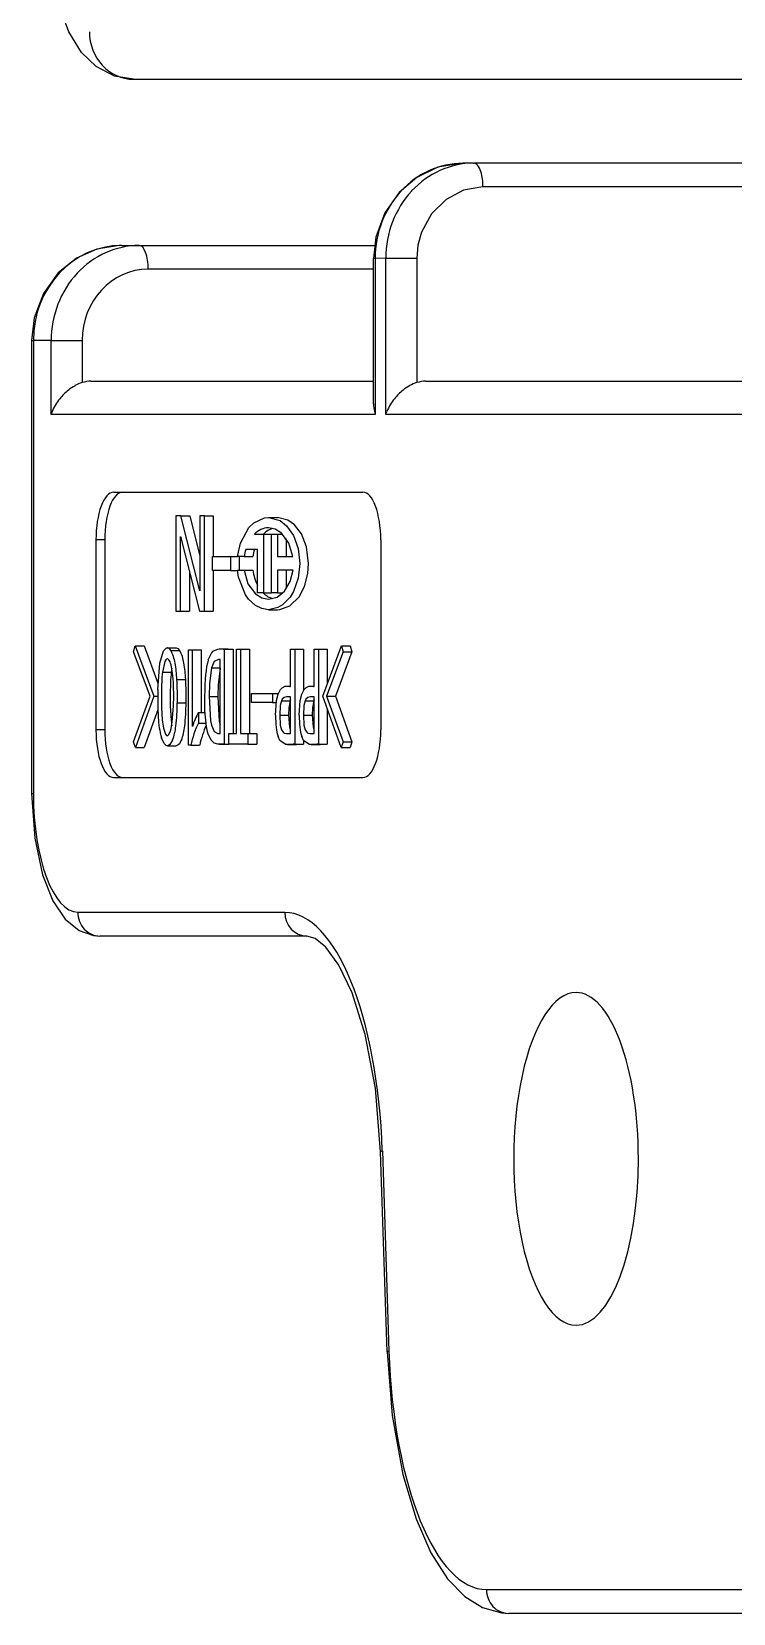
# Model space of a CAD drawing. Header units: inches. Extents: x 47316 to 59086, y 3141 to 11743.
# Drawn here: x 51903.3 to 51909.23, y 8955.45 to 8968.81 of the extents above; entities that cross this region are included whole.
import ezdxf

# ---------------------------------------------------------------- set-up
doc = ezdxf.new("R2010")
doc.units = ezdxf.units.IN
doc.header["$MEASUREMENT"] = 0
doc.layers.add('___SHELL', color=7, linetype='Continuous')

msp = doc.modelspace()

# ---------------------------------------------------------------- linework, layer by layer
at = {"layer": '___SHELL', "color": 0, "linetype": 'ByBlock', "lineweight": -2}
for p, q in [((51903.612, 8968.812), (51903.527, 8969.046)), ((51903.719, 8968.638), (51903.612, 8968.812)), ((51903.844, 8968.518), (51903.719, 8968.638)), ((51904, 8968.437), (51903.844, 8968.518)), ((51904.16, 8968.412), (51904, 8968.437)), ((51904.16, 8968.412), (51913.791, 8968.412)), ((51906.733, 8967.667), (51906.555, 8967.582)), ((51906.943, 8967.701), (51906.733, 8967.667)), ((51906.555, 8967.582), (51906.404, 8967.455)), ((51907.113, 8967.501), (51906.95, 8967.474)), ((51906.404, 8967.455), (51906.283, 8967.282)), ((51906.802, 8967.396), (51906.679, 8967.274)), ((51906.95, 8967.474), (51906.802, 8967.396)), ((51906.283, 8967.282), (51906.208, 8967.077)), ((51906.679, 8967.274), (51906.594, 8967.118)), ((51906.594, 8967.118), (51906.564, 8967.01)), ((51903.851, 8966.976), (51903.677, 8966.898)), ((51904.039, 8967.006), (51903.851, 8966.976)), ((51906.208, 8967.077), (51906.188, 8966.897)), ((51906.564, 8967.01), (51906.554, 8966.898)), ((51903.677, 8966.898), (51903.524, 8966.774)), ((51903.524, 8966.774), (51903.399, 8966.601)), ((51903.399, 8966.601), (51903.321, 8966.395)), ((51903.321, 8966.395), (51903.299, 8966.203)), ((51905.176, 8964.662), (51905.268, 8964.705)), ((51905.268, 8964.705), (51905.301, 8964.708)), ((51905.301, 8964.708), (51905.399, 8964.681)), ((51905.464, 8964.686), (51905.376, 8964.708)), ((51905.399, 8964.681), (51905.452, 8964.638)), ((51905.521, 8964.644), (51905.464, 8964.686)), ((51905.064, 8964.491), (51905.136, 8964.622)), ((51905.136, 8964.622), (51905.176, 8964.662)), ((51905.358, 8964.608), (51905.301, 8964.619)), ((51905.41, 8964.576), (51905.358, 8964.608)), ((51905.474, 8964.49), (51905.41, 8964.576)), ((51905.452, 8964.638), (51905.511, 8964.556)), ((51905.511, 8964.556), (51905.552, 8964.444)), ((51905.579, 8964.568), (51905.521, 8964.644)), ((51905.623, 8964.459), (51905.579, 8964.568)), ((51905.039, 8964.377), (51905.064, 8964.491)), ((51905.507, 8964.377), (51905.474, 8964.49)), ((51905.552, 8964.444), (51905.566, 8964.318)), ((51905.64, 8964.318), (51905.623, 8964.459)), ((51905.566, 8964.318), (51905.552, 8964.195)), ((51905.634, 8964.235), (51905.64, 8964.318)), ((51905.048, 8964.204), (51905.039, 8964.263)), ((51905.107, 8964.054), (51905.048, 8964.204)), ((51905.095, 8964.263), (51905.127, 8964.148)), ((51905.127, 8964.148), (51905.191, 8964.061)), ((51905.435, 8964.086), (51905.483, 8964.166)), ((51905.483, 8964.166), (51905.508, 8964.263)), ((51905.552, 8964.195), (51905.511, 8964.081)), ((51905.605, 8964.123), (51905.634, 8964.235)), ((51905.133, 8964.017), (51905.107, 8964.054)), ((51905.191, 8963.963), (51905.133, 8964.017)), ((51905.191, 8964.061), (51905.244, 8964.028)), ((51905.244, 8964.028), (51905.301, 8964.017)), ((51905.301, 8964.017), (51905.373, 8964.035)), ((51905.373, 8964.035), (51905.435, 8964.086)), ((51905.483, 8964.034), (51905.418, 8963.968)), ((51905.482, 8963.961), (51905.56, 8964.038)), ((51905.511, 8964.081), (51905.483, 8964.034)), ((51905.56, 8964.038), (51905.605, 8964.123)), ((51905.245, 8963.937), (51905.191, 8963.963)), ((51905.301, 8963.928), (51905.245, 8963.937)), ((51905.38, 8963.946), (51905.301, 8963.928)), ((51905.376, 8963.928), (51905.397, 8963.929)), ((51905.418, 8963.968), (51905.38, 8963.946)), ((51905.397, 8963.929), (51905.482, 8963.961)), ((51904.366, 8963.254), (51904.382, 8963.477)), ((51904.382, 8963.477), (51904.414, 8963.58)), ((51904.424, 8963.49), (51904.405, 8963.4)), ((51904.414, 8963.58), (51904.421, 8963.59)), ((51904.432, 8963.503), (51904.424, 8963.49)), ((51904.449, 8963.513), (51904.446, 8963.513)), ((51904.454, 8963.51), (51904.449, 8963.513)), ((51904.459, 8963.504), (51904.454, 8963.51)), ((51904.469, 8963.487), (51904.459, 8963.504)), ((51904.52, 8963.605), (51904.535, 8963.599)), ((51904.535, 8963.599), (51904.549, 8963.583)), ((51904.792, 8963.504), (51904.819, 8963.562)), ((51904.843, 8963.49), (51904.818, 8963.438)), ((51904.819, 8963.562), (51904.837, 8963.58)), ((51904.837, 8963.58), (51904.874, 8963.595)), ((51904.877, 8963.506), (51904.843, 8963.49)), ((51904.818, 8963.438), (51904.801, 8963.305)), ((51904.891, 8963.434), (51904.875, 8963.292)), ((51904.801, 8963.305), (51904.799, 8963.196)), ((51904.875, 8963.292), (51904.874, 8963.196)), ((51905.369, 8963.162), (51905.382, 8963.215)), ((51905.382, 8963.215), (51905.402, 8963.255)), ((51905.402, 8963.255), (51905.415, 8963.269)), ((51905.415, 8963.269), (51905.443, 8963.281)), ((51905.569, 8963.162), (51905.582, 8963.215)), ((51905.582, 8963.215), (51905.602, 8963.255)), ((51905.602, 8963.255), (51905.615, 8963.269)), ((51905.615, 8963.269), (51905.643, 8963.281)), ((51904.488, 8962.98), (51904.498, 8963.113)), ((51904.764, 8963.073), (51904.762, 8963.196)), ((51904.777, 8962.94), (51904.764, 8963.073)), ((51904.799, 8963.196), (51904.81, 8962.99)), ((51904.874, 8963.195), (51904.885, 8962.985)), ((51905.36, 8963.036), (51905.369, 8963.162)), ((51905.4, 8963.118), (51905.396, 8963.036)), ((51905.41, 8963.158), (51905.4, 8963.118)), ((51905.417, 8963.171), (51905.41, 8963.158)), ((51905.433, 8963.187), (51905.417, 8963.171)), ((51905.452, 8963.191), (51905.433, 8963.187)), ((51905.473, 8963.1), (51905.47, 8963.036)), ((51905.484, 8963.158), (51905.473, 8963.1)), ((51905.56, 8963.036), (51905.569, 8963.162)), ((51905.6, 8963.118), (51905.596, 8963.036)), ((51905.61, 8963.158), (51905.6, 8963.118)), ((51905.617, 8963.171), (51905.61, 8963.158)), ((51905.633, 8963.187), (51905.617, 8963.171)), ((51905.652, 8963.191), (51905.633, 8963.187)), ((51905.673, 8963.1), (51905.67, 8963.036)), ((51905.684, 8963.158), (51905.673, 8963.1)), ((51904.478, 8962.923), (51904.488, 8962.98)), ((51904.789, 8962.886), (51904.777, 8962.94)), ((51904.81, 8962.99), (51904.818, 8962.951)), ((51904.818, 8962.951), (51904.842, 8962.898)), ((51904.885, 8962.985), (51904.891, 8962.956)), ((51905.396, 8963.036), (51905.4, 8962.953)), ((51905.4, 8962.953), (51905.41, 8962.914)), ((51905.47, 8963.036), (51905.477, 8962.937)), ((51905.596, 8963.036), (51905.6, 8962.953)), ((51905.6, 8962.953), (51905.61, 8962.914)), ((51905.67, 8963.036), (51905.677, 8962.937)), ((51904.418, 8962.796), (51904.396, 8962.845)), ((51904.412, 8962.928), (51904.429, 8962.877)), ((51904.429, 8962.877), (51904.438, 8962.866)), ((51904.438, 8962.866), (51904.444, 8962.865)), ((51904.445, 8962.864), (51904.45, 8962.866)), ((51904.45, 8962.866), (51904.459, 8962.874)), ((51904.459, 8962.874), (51904.472, 8962.903)), ((51904.49, 8962.825), (51904.468, 8962.789)), ((51904.472, 8962.903), (51904.478, 8962.923)), ((51904.564, 8962.825), (51904.548, 8962.794)), ((51904.816, 8962.825), (51904.789, 8962.886)), ((51904.842, 8962.801), (51904.816, 8962.825)), ((51904.842, 8962.898), (51904.874, 8962.881)), ((51904.874, 8962.881), (51904.891, 8962.881)), ((51905.396, 8962.823), (51905.382, 8962.857)), ((51905.443, 8962.792), (51905.396, 8962.823)), ((51905.41, 8962.914), (51905.425, 8962.892)), ((51905.425, 8962.892), (51905.433, 8962.886)), ((51905.433, 8962.886), (51905.452, 8962.881)), ((51905.477, 8962.937), (51905.484, 8962.914)), ((51905.596, 8962.823), (51905.582, 8962.857)), ((51905.643, 8962.792), (51905.596, 8962.823)), ((51905.61, 8962.914), (51905.624, 8962.892)), ((51905.624, 8962.892), (51905.633, 8962.886)), ((51905.633, 8962.886), (51905.652, 8962.881)), ((51905.677, 8962.937), (51905.684, 8962.914)), ((51904.435, 8962.78), (51904.418, 8962.796)), ((51904.444, 8962.777), (51904.435, 8962.78)), ((51904.455, 8962.779), (51904.446, 8962.777)), ((51904.468, 8962.789), (51904.455, 8962.779)), ((51904.538, 8962.785), (51904.52, 8962.778)), ((51904.548, 8962.794), (51904.538, 8962.785)), ((51904.874, 8962.791), (51904.842, 8962.801)), ((51903.299, 8962.375), (51903.325, 8961.996)), ((51903.325, 8961.996), (51903.391, 8961.687)), ((51903.391, 8961.687), (51903.477, 8961.468)), ((51903.477, 8961.468), (51903.583, 8961.312)), ((51903.583, 8961.312), (51903.702, 8961.216)), ((51903.702, 8961.216), (51903.823, 8961.174)), ((51903.823, 8961.174), (51903.876, 8961.17)), ((51905.696, 8961.149), (51905.625, 8961.17)), ((51905.785, 8961.076), (51905.696, 8961.149)), ((51905.896, 8960.924), (51905.785, 8961.076)), ((51906.008, 8960.689), (51905.896, 8960.924)), ((51906.118, 8960.338), (51906.008, 8960.689)), ((51906.204, 8959.885), (51906.118, 8960.338)), ((51906.248, 8959.347), (51906.204, 8959.885)), ((51906.304, 8957.657), (51906.346, 8957.118)), ((51906.346, 8957.118), (51906.437, 8956.618)), ((51906.437, 8956.618), (51906.548, 8956.244)), ((51906.548, 8956.244), (51906.674, 8955.957)), ((51906.674, 8955.957), (51906.815, 8955.738)), ((51906.815, 8955.738), (51906.96, 8955.588)), ((51906.96, 8955.588), (51907.109, 8955.494)), ((51907.109, 8955.494), (51907.27, 8955.449)), ((51907.27, 8955.449), (51907.329, 8955.446))]:
    msp.add_line(p, q, dxfattribs=at)
at = {"layer": '___SHELL', "color": 0, "linetype": 'ByBlock', "lineweight": -2, "ltscale": 0.005618}
msp.add_line((51907.033, 8967.701), (51906.943, 8967.701), dxfattribs=at)
at = {"layer": '___SHELL', "color": 0, "linetype": 'ByBlock', "lineweight": -2, "ltscale": 0.000305176}
msp.add_line((51907.033, 8967.701), (51907.038, 8967.701), dxfattribs=at)
at = {"layer": '___SHELL', "color": 0, "linetype": 'ByBlock', "lineweight": -2, "ltscale": 0.197504}
msp.add_line((51910.211, 8967.701), (51907.038, 8967.701), dxfattribs=at)
at = {"layer": '___SHELL', "color": 0, "linetype": 'ByBlock', "lineweight": -2, "ltscale": 0.157275}
msp.add_line((51909.64, 8967.501), (51907.113, 8967.501), dxfattribs=at)
at = {"layer": '___SHELL', "color": 0, "linetype": 'ByBlock', "lineweight": -2, "ltscale": 0.001202}
msp.add_line((51904.058, 8967.006), (51904.039, 8967.006), dxfattribs=at)
at = {"layer": '___SHELL', "color": 0, "linetype": 'ByBlock', "lineweight": -2, "ltscale": 0.009366}
for p, q in [((51904.058, 8967.006), (51904.209, 8967.006)), ((51903.464, 8966.203), (51903.314, 8966.203))]:
    msp.add_line(p, q, dxfattribs=at)
at = {"layer": '___SHELL', "color": 0, "linetype": 'ByBlock', "lineweight": -2, "ltscale": 0.123624}
msp.add_line((51904.209, 8967.006), (51906.195, 8967.006), dxfattribs=at)
at = {"layer": '___SHELL', "color": 0, "linetype": 'ByBlock', "lineweight": -2, "ltscale": 0.000909424}
for p, q in [((51906.203, 8966.897), (51906.188, 8966.897)), ((51903.299, 8966.203), (51903.314, 8966.203)), ((51903.299, 8962.375), (51903.314, 8962.375))]:
    msp.add_line(p, q, dxfattribs=at)
at = {"layer": '___SHELL', "color": 0, "linetype": 'ByBlock', "lineweight": -2, "ltscale": 0.076538}
msp.add_line((51906.188, 8965.668), (51906.188, 8966.897), dxfattribs=at)
at = {"layer": '___SHELL', "color": 0, "linetype": 'ByBlock', "lineweight": -2, "ltscale": 0.005621}
msp.add_line((51906.293, 8966.898), (51906.203, 8966.897), dxfattribs=at)
at = {"layer": '___SHELL', "color": 0, "linetype": 'ByBlock', "lineweight": -2, "ltscale": 0.082104}
msp.add_line((51906.203, 8966.897), (51906.203, 8965.578), dxfattribs=at)
at = {"layer": '___SHELL', "color": 0, "linetype": 'ByBlock', "lineweight": -2, "ltscale": 0.082141}
msp.add_line((51906.293, 8965.578), (51906.293, 8966.898), dxfattribs=at)
at = {"layer": '___SHELL', "color": 0, "linetype": 'ByBlock', "lineweight": -2, "ltscale": 0.016272}
for p, q in [((51906.293, 8966.898), (51906.554, 8966.898)), ((51903.464, 8966.203), (51903.725, 8966.203))]:
    msp.add_line(p, q, dxfattribs=at)
at = {"layer": '___SHELL', "color": 0, "linetype": 'ByBlock', "lineweight": -2, "ltscale": 0.065372}
msp.add_line((51906.554, 8966.898), (51906.554, 8965.848), dxfattribs=at)
at = {"layer": '___SHELL', "color": 0, "linetype": 'ByBlock', "lineweight": -2, "ltscale": 0.118494}
msp.add_line((51906.188, 8966.805), (51904.284, 8966.805), dxfattribs=at)
at = {"layer": '___SHELL', "color": 0, "linetype": 'ByBlock', "lineweight": -2, "ltscale": 0.238254}
for p, q in [((51903.299, 8966.203), (51903.299, 8962.375)), ((51903.314, 8966.203), (51903.314, 8962.375))]:
    msp.add_line(p, q, dxfattribs=at)
at = {"layer": '___SHELL', "color": 0, "linetype": 'ByBlock', "lineweight": -2, "ltscale": 0.038876}
msp.add_line((51903.464, 8965.578), (51903.464, 8966.203), dxfattribs=at)
at = {"layer": '___SHELL', "color": 0, "linetype": 'ByBlock', "lineweight": -2, "ltscale": 0.022107}
msp.add_line((51903.725, 8966.203), (51903.725, 8965.848), dxfattribs=at)
at = {"layer": '___SHELL', "color": 0, "linetype": 'ByBlock', "lineweight": -2, "ltscale": 0.148627}
msp.add_line((51903.8, 8965.859), (51906.188, 8965.859), dxfattribs=at)
at = {"layer": '___SHELL', "color": 0, "linetype": 'ByBlock', "lineweight": -2, "ltscale": 0.171103}
msp.add_line((51906.629, 8965.859), (51909.378, 8965.859), dxfattribs=at)
at = {"layer": '___SHELL', "color": 0, "linetype": 'ByBlock', "lineweight": -2, "ltscale": 0.00010523}
for p, q in [((51903.465, 8965.58), (51903.464, 8965.578)), ((51906.202, 8965.58), (51906.203, 8965.578)), ((51906.293, 8965.578), (51906.293, 8965.58))]:
    msp.add_line(p, q, dxfattribs=at)
at = {"layer": '___SHELL', "color": 0, "linetype": 'ByBlock', "lineweight": -2, "ltscale": 0.170444}
msp.add_line((51906.203, 8965.578), (51903.464, 8965.578), dxfattribs=at)
at = {"layer": '___SHELL', "color": 0, "linetype": 'ByBlock', "lineweight": -2, "ltscale": 0.001479}
for p, q in [((51903.473, 8965.602), (51903.465, 8965.58)), ((51906.293, 8965.58), (51906.301, 8965.602))]:
    msp.add_line(p, q, dxfattribs=at)
at = {"layer": '___SHELL', "color": 0, "linetype": 'ByBlock', "lineweight": -2, "ltscale": 0.001443}
msp.add_line((51906.196, 8965.602), (51906.202, 8965.58), dxfattribs=at)
at = {"layer": '___SHELL', "color": 0, "linetype": 'ByBlock', "lineweight": -2, "ltscale": 0.192923}
msp.add_line((51909.393, 8965.578), (51906.293, 8965.578), dxfattribs=at)
at = {"layer": '___SHELL', "color": 0, "linetype": 'ByBlock', "lineweight": -2, "ltscale": 0.131113}
for p, q in [((51903.993, 8964.921), (51906.099, 8964.921)), ((51903.993, 8962.51), (51906.099, 8962.51))]:
    msp.add_line(p, q, dxfattribs=at)
at = {"layer": '___SHELL', "color": 0, "linetype": 'ByBlock', "lineweight": -2, "ltscale": 0.002582}
msp.add_line((51904.561, 8964.72), (51904.519, 8964.72), dxfattribs=at)
at = {"layer": '___SHELL', "color": 0, "linetype": 'ByBlock', "lineweight": -2, "ltscale": 0.05}
for p, q in [((51904.519, 8964.72), (51904.519, 8963.916)), ((51904.76, 8963.916), (51904.76, 8964.72)), ((51904.927, 8963.595), (51904.927, 8962.792)), ((51905.524, 8963.595), (51905.524, 8962.792)), ((51905.724, 8963.595), (51905.724, 8962.792))]:
    msp.add_line(p, q, dxfattribs=at)
at = {"layer": '___SHELL', "color": 0, "linetype": 'ByBlock', "lineweight": -2, "ltscale": 0.004636}
for p, q in [((51904.561, 8964.72), (51904.635, 8964.72)), ((51904.76, 8964.72), (51904.834, 8964.72)), ((51903.917, 8964.519), (51903.842, 8964.519)), ((51905.095, 8964.263), (51905.169, 8964.263)), ((51904.558, 8963.916), (51904.632, 8963.916)), ((51904.76, 8963.916), (51904.834, 8963.916)), ((51905.301, 8963.928), (51905.376, 8963.928)), ((51904.174, 8963.623), (51904.249, 8963.623)), ((51905.918, 8963.623), (51905.992, 8963.623)), ((51904.445, 8963.605), (51904.52, 8963.605)), ((51904.474, 8963.584), (51904.549, 8963.584)), ((51904.657, 8963.59), (51904.731, 8963.59)), ((51904.884, 8963.596), (51904.959, 8963.596)), ((51904.927, 8963.595), (51905.002, 8963.595)), ((51905.065, 8963.595), (51905.139, 8963.595)), ((51905.524, 8963.595), (51905.598, 8963.595)), ((51905.724, 8963.595), (51905.798, 8963.595)), ((51905.932, 8963.571), (51906.006, 8963.571)), ((51904.405, 8963.4), (51904.479, 8963.4)), ((51904.818, 8963.438), (51904.892, 8963.438)), ((51904.53, 8963.141), (51904.605, 8963.141)), ((51904.799, 8963.195), (51904.874, 8963.195)), ((51905.41, 8963.158), (51905.484, 8963.158)), ((51905.61, 8963.158), (51905.684, 8963.158)), ((51905.791, 8963.196), (51905.866, 8963.196)), ((51905.396, 8963.036), (51905.47, 8963.036)), ((51905.596, 8963.036), (51905.67, 8963.036)), ((51903.917, 8962.912), (51903.842, 8962.912)), ((51905.127, 8962.881), (51905.202, 8962.881)), ((51905.932, 8962.81), (51906.006, 8962.81)), ((51904.176, 8962.763), (51904.25, 8962.763)), ((51904.446, 8962.777), (51904.52, 8962.777)), ((51904.644, 8962.782), (51904.719, 8962.782)), ((51904.883, 8962.791), (51904.958, 8962.791)), ((51905.127, 8962.792), (51905.202, 8962.792)), ((51905.524, 8962.792), (51905.598, 8962.792)), ((51905.724, 8962.792), (51905.798, 8962.792)), ((51905.916, 8962.763), (51905.99, 8962.763))]:
    msp.add_line(p, q, dxfattribs=at)
at = {"layer": '___SHELL', "color": 0, "linetype": 'ByBlock', "lineweight": -2, "ltscale": 0.040541}
msp.add_line((51904.721, 8964.088), (51904.561, 8964.72), dxfattribs=at)
at = {"layer": '___SHELL', "color": 0, "linetype": 'ByBlock', "lineweight": -2, "ltscale": 0.021724}
msp.add_line((51904.635, 8964.72), (51904.721, 8964.381), dxfattribs=at)
at = {"layer": '___SHELL', "color": 0, "linetype": 'ByBlock', "lineweight": -2, "ltscale": 0.039291}
msp.add_line((51904.721, 8964.72), (51904.721, 8964.088), dxfattribs=at)
at = {"layer": '___SHELL', "color": 0, "linetype": 'ByBlock', "lineweight": -2, "ltscale": 0.002414}
msp.add_line((51904.76, 8964.72), (51904.721, 8964.72), dxfattribs=at)
at = {"layer": '___SHELL', "color": 0, "linetype": 'ByBlock', "lineweight": -2, "ltscale": 0.021191}
msp.add_line((51904.834, 8964.72), (51904.834, 8964.379), dxfattribs=at)
at = {"layer": '___SHELL', "color": 0, "linetype": 'ByBlock', "lineweight": -2, "ltscale": 0.004663}
msp.add_line((51905.301, 8964.708), (51905.376, 8964.708), dxfattribs=at)
at = {"layer": '___SHELL', "color": 0, "linetype": 'ByBlock', "lineweight": -2, "ltscale": 0.040509}
msp.add_line((51904.558, 8964.547), (51904.718, 8963.916), dxfattribs=at)
at = {"layer": '___SHELL', "color": 0, "linetype": 'ByBlock', "lineweight": -2, "ltscale": 0.039258}
msp.add_line((51904.558, 8963.916), (51904.558, 8964.547), dxfattribs=at)
at = {"layer": '___SHELL', "color": 0, "linetype": 'ByBlock', "lineweight": -2, "ltscale": 0.004669}
for p, q in [((51905.183, 8964.567), (51905.258, 8964.567)), ((51905.158, 8963.144), (51905.158, 8963.219)), ((51905.336, 8963.219), (51905.336, 8963.144))]:
    msp.add_line(p, q, dxfattribs=at)
at = {"layer": '___SHELL', "color": 0, "linetype": 'ByBlock', "lineweight": -2, "ltscale": 0.004141}
for p, q in [((51905.258, 8964.567), (51905.325, 8964.567)), ((51905.258, 8964.07), (51905.325, 8964.07))]:
    msp.add_line(p, q, dxfattribs=at)
at = {"layer": '___SHELL', "color": 0, "linetype": 'ByBlock', "lineweight": -2, "ltscale": 0.030942}
msp.add_line((51905.258, 8964.567), (51905.258, 8964.07), dxfattribs=at)
at = {"layer": '___SHELL', "color": 0, "linetype": 'ByBlock', "lineweight": -2, "ltscale": 0.030838}
msp.add_line((51905.325, 8964.07), (51905.325, 8964.566), dxfattribs=at)
at = {"layer": '___SHELL', "color": 0, "linetype": 'ByBlock', "lineweight": -2, "ltscale": 0.003299}
for p, q in [((51905.325, 8964.566), (51905.378, 8964.566)), ((51905.378, 8964.07), (51905.325, 8964.07))]:
    msp.add_line(p, q, dxfattribs=at)
at = {"layer": '___SHELL', "color": 0, "linetype": 'ByBlock', "lineweight": -2, "ltscale": 0.002679}
msp.add_line((51905.378, 8964.566), (51905.421, 8964.566), dxfattribs=at)
at = {"layer": '___SHELL', "color": 0, "linetype": 'ByBlock', "lineweight": -2, "ltscale": 0.011765}
msp.add_line((51905.378, 8964.566), (51905.378, 8964.377), dxfattribs=at)
at = {"layer": '___SHELL', "color": 0, "linetype": 'ByBlock', "lineweight": -2, "ltscale": 0.1}
for p, q in [((51903.842, 8964.519), (51903.842, 8962.912)), ((51903.917, 8964.519), (51903.917, 8962.912)), ((51906.25, 8964.519), (51906.25, 8962.912))]:
    msp.add_line(p, q, dxfattribs=at)
at = {"layer": '___SHELL', "color": 0, "linetype": 'ByBlock', "lineweight": -2, "ltscale": 0.006268}
msp.add_line((51905.209, 8964.438), (51905.108, 8964.438), dxfattribs=at)
at = {"layer": '___SHELL', "color": 0, "linetype": 'ByBlock', "lineweight": -2, "ltscale": 0.022888}
msp.add_line((51905.209, 8964.07), (51905.209, 8964.438), dxfattribs=at)
at = {"layer": '___SHELL', "color": 0, "linetype": 'ByBlock', "lineweight": -2, "ltscale": 0.00939}
msp.add_line((51905.452, 8964.377), (51905.452, 8964.528), dxfattribs=at)
at = {"layer": '___SHELL', "color": 0, "linetype": 'ByBlock', "lineweight": -2, "ltscale": 0.007431}
for p, q in [((51904.828, 8964.26), (51904.828, 8964.379)), ((51904.981, 8964.379), (51904.981, 8964.26)), ((51905.055, 8964.26), (51905.055, 8964.379))]:
    msp.add_line(p, q, dxfattribs=at)
at = {"layer": '___SHELL', "color": 0, "linetype": 'ByBlock', "lineweight": -2, "ltscale": 0.009512}
for p, q in [((51904.828, 8964.379), (51904.981, 8964.379)), ((51904.981, 8964.26), (51904.828, 8964.26))]:
    msp.add_line(p, q, dxfattribs=at)
at = {"layer": '___SHELL', "color": 0, "linetype": 'ByBlock', "lineweight": -2, "ltscale": 0.00365}
msp.add_line((51904.981, 8964.379), (51905.039, 8964.379), dxfattribs=at)
at = {"layer": '___SHELL', "color": 0, "linetype": 'ByBlock', "lineweight": -2, "ltscale": 0.003455}
msp.add_line((51905.095, 8964.377), (51905.039, 8964.377), dxfattribs=at)
at = {"layer": '___SHELL', "color": 0, "linetype": 'ByBlock', "lineweight": -2, "ltscale": 0.004639}
for p, q in [((51905.095, 8964.377), (51905.169, 8964.377)), ((51904.527, 8963.339), (51904.602, 8963.339))]:
    msp.add_line(p, q, dxfattribs=at)
at = {"layer": '___SHELL', "color": 0, "linetype": 'ByBlock', "lineweight": -2, "ltscale": 0.008069}
msp.add_line((51905.378, 8964.377), (51905.507, 8964.377), dxfattribs=at)
at = {"layer": '___SHELL', "color": 0, "linetype": 'ByBlock', "lineweight": -2, "ltscale": 0.021036}
msp.add_line((51904.632, 8964.254), (51904.632, 8963.916), dxfattribs=at)
at = {"layer": '___SHELL', "color": 0, "linetype": 'ByBlock', "lineweight": -2, "ltscale": 0.021378}
msp.add_line((51904.834, 8964.26), (51904.834, 8963.916), dxfattribs=at)
at = {"layer": '___SHELL', "color": 0, "linetype": 'ByBlock', "lineweight": -2, "ltscale": 0.003625}
msp.add_line((51904.981, 8964.26), (51905.039, 8964.26), dxfattribs=at)
at = {"layer": '___SHELL', "color": 0, "linetype": 'ByBlock', "lineweight": -2, "ltscale": 0.003452}
msp.add_line((51905.039, 8964.263), (51905.095, 8964.263), dxfattribs=at)
at = {"layer": '___SHELL', "color": 0, "linetype": 'ByBlock', "lineweight": -2, "ltscale": 0.008099}
msp.add_line((51905.508, 8964.263), (51905.378, 8964.263), dxfattribs=at)
at = {"layer": '___SHELL', "color": 0, "linetype": 'ByBlock', "lineweight": -2, "ltscale": 0.011975}
msp.add_line((51905.378, 8964.263), (51905.378, 8964.07), dxfattribs=at)
at = {"layer": '___SHELL', "color": 0, "linetype": 'ByBlock', "lineweight": -2, "ltscale": 0.009631}
msp.add_line((51905.452, 8964.108), (51905.452, 8964.263), dxfattribs=at)
at = {"layer": '___SHELL', "color": 0, "linetype": 'ByBlock', "lineweight": -2, "ltscale": 0.003058}
msp.add_line((51905.258, 8964.07), (51905.209, 8964.07), dxfattribs=at)
at = {"layer": '___SHELL', "color": 0, "linetype": 'ByBlock', "lineweight": -2, "ltscale": 0.002686}
msp.add_line((51905.378, 8964.07), (51905.421, 8964.07), dxfattribs=at)
at = {"layer": '___SHELL', "color": 0, "linetype": 'ByBlock', "lineweight": -2, "ltscale": 0.002411}
msp.add_line((51904.519, 8963.916), (51904.558, 8963.916), dxfattribs=at)
at = {"layer": '___SHELL', "color": 0, "linetype": 'ByBlock', "lineweight": -2, "ltscale": 0.002585}
msp.add_line((51904.718, 8963.916), (51904.76, 8963.916), dxfattribs=at)
at = {"layer": '___SHELL', "color": 0, "linetype": 'ByBlock', "lineweight": -2, "ltscale": 0.003339}
msp.add_line((51904.16, 8963.571), (51904.174, 8963.623), dxfattribs=at)
at = {"layer": '___SHELL', "color": 0, "linetype": 'ByBlock', "lineweight": -2, "ltscale": 0.028363}
msp.add_line((51904.174, 8963.623), (51904.332, 8963.196), dxfattribs=at)
at = {"layer": '___SHELL', "color": 0, "linetype": 'ByBlock', "lineweight": -2, "ltscale": 0.020992}
msp.add_line((51904.249, 8963.623), (51904.365, 8963.307), dxfattribs=at)
at = {"layer": '___SHELL', "color": 0, "linetype": 'ByBlock', "lineweight": -2, "ltscale": 0.028362}
msp.add_line((51905.76, 8963.196), (51905.918, 8963.623), dxfattribs=at)
at = {"layer": '___SHELL', "color": 0, "linetype": 'ByBlock', "lineweight": -2, "ltscale": 0.00334}
for p, q in [((51905.918, 8963.623), (51905.932, 8963.571)), ((51905.992, 8963.623), (51906.006, 8963.571))]:
    msp.add_line(p, q, dxfattribs=at)
at = {"layer": '___SHELL', "color": 0, "linetype": 'ByBlock', "lineweight": -2, "ltscale": 0.024968}
msp.add_line((51904.301, 8963.196), (51904.16, 8963.571), dxfattribs=at)
at = {"layer": '___SHELL', "color": 0, "linetype": 'ByBlock', "lineweight": -2, "ltscale": 0.001947}
msp.add_line((51904.626, 8963.59), (51904.657, 8963.59), dxfattribs=at)
at = {"layer": '___SHELL', "color": 0, "linetype": 'ByBlock', "lineweight": -2, "ltscale": 0.050284}
msp.add_line((51904.626, 8962.782), (51904.626, 8963.59), dxfattribs=at)
at = {"layer": '___SHELL', "color": 0, "linetype": 'ByBlock', "lineweight": -2, "ltscale": 0.040341}
msp.add_line((51904.657, 8963.59), (51904.657, 8962.942), dxfattribs=at)
at = {"layer": '___SHELL', "color": 0, "linetype": 'ByBlock', "lineweight": -2, "ltscale": 0.033029}
msp.add_line((51904.731, 8963.59), (51904.731, 8963.06), dxfattribs=at)
at = {"layer": '___SHELL', "color": 0, "linetype": 'ByBlock', "lineweight": -2, "ltscale": 0.000629402}
msp.add_line((51904.874, 8963.595), (51904.884, 8963.596), dxfattribs=at)
at = {"layer": '___SHELL', "color": 0, "linetype": 'ByBlock', "lineweight": -2, "ltscale": 0.000708429}
msp.add_line((51904.888, 8963.506), (51904.877, 8963.506), dxfattribs=at)
at = {"layer": '___SHELL', "color": 0, "linetype": 'ByBlock', "lineweight": -2, "ltscale": 0.00208}
msp.add_line((51904.884, 8963.596), (51904.918, 8963.595), dxfattribs=at)
at = {"layer": '___SHELL', "color": 0, "linetype": 'ByBlock', "lineweight": -2, "ltscale": 0.000204559}
msp.add_line((51904.891, 8963.506), (51904.888, 8963.506), dxfattribs=at)
at = {"layer": '___SHELL', "color": 0, "linetype": 'ByBlock', "lineweight": -2, "ltscale": 0.038885}
msp.add_line((51904.891, 8962.881), (51904.891, 8963.506), dxfattribs=at)
at = {"layer": '___SHELL', "color": 0, "linetype": 'ByBlock', "lineweight": -2, "ltscale": 0.000598775}
msp.add_line((51904.918, 8963.595), (51904.927, 8963.595), dxfattribs=at)
at = {"layer": '___SHELL', "color": 0, "linetype": 'ByBlock', "lineweight": -2, "ltscale": 0.002066}
msp.add_line((51904.959, 8963.595), (51904.992, 8963.595), dxfattribs=at)
at = {"layer": '___SHELL', "color": 0, "linetype": 'ByBlock', "lineweight": -2, "ltscale": 0.044443}
for p, q in [((51905.002, 8963.595), (51905.002, 8962.881)), ((51905.029, 8962.881), (51905.029, 8963.595)), ((51905.065, 8963.595), (51905.065, 8962.881)), ((51905.139, 8963.595), (51905.139, 8962.881))]:
    msp.add_line(p, q, dxfattribs=at)
at = {"layer": '___SHELL', "color": 0, "linetype": 'ByBlock', "lineweight": -2, "ltscale": 0.002237}
msp.add_line((51905.029, 8963.595), (51905.065, 8963.595), dxfattribs=at)
at = {"layer": '___SHELL', "color": 0, "linetype": 'ByBlock', "lineweight": -2, "ltscale": 0.019589}
for p, q in [((51905.488, 8963.28), (51905.488, 8963.595)), ((51905.688, 8963.28), (51905.688, 8963.595))]:
    msp.add_line(p, q, dxfattribs=at)
at = {"layer": '___SHELL', "color": 0, "linetype": 'ByBlock', "lineweight": -2, "ltscale": 0.002234}
for p, q in [((51905.488, 8963.595), (51905.524, 8963.595)), ((51905.688, 8963.595), (51905.724, 8963.595))]:
    msp.add_line(p, q, dxfattribs=at)
at = {"layer": '___SHELL', "color": 0, "linetype": 'ByBlock', "lineweight": -2, "ltscale": 0.021439}
msp.add_line((51905.598, 8963.595), (51905.598, 8963.251), dxfattribs=at)
at = {"layer": '___SHELL', "color": 0, "linetype": 'ByBlock', "lineweight": -2, "ltscale": 0.024969}
for p, q in [((51905.932, 8963.571), (51905.791, 8963.196)), ((51906.006, 8963.571), (51905.866, 8963.196))]:
    msp.add_line(p, q, dxfattribs=at)
at = {"layer": '___SHELL', "color": 0, "linetype": 'ByBlock', "lineweight": -2, "ltscale": 0.018356}
msp.add_line((51905.798, 8963.595), (51905.798, 8963.3), dxfattribs=at)
at = {"layer": '___SHELL', "color": 0, "linetype": 'ByBlock', "lineweight": -2, "ltscale": 0.002091}
msp.add_line((51904.484, 8963.433), (51904.479, 8963.4), dxfattribs=at)
at = {"layer": '___SHELL', "color": 0, "linetype": 'ByBlock', "lineweight": -2, "ltscale": 0.011081}
for p, q in [((51905.158, 8963.219), (51905.336, 8963.219)), ((51905.336, 8963.144), (51905.158, 8963.144))]:
    msp.add_line(p, q, dxfattribs=at)
at = {"layer": '___SHELL', "color": 0, "linetype": 'ByBlock', "lineweight": -2, "ltscale": 0.002902}
msp.add_line((51905.336, 8963.219), (51905.383, 8963.219), dxfattribs=at)
at = {"layer": '___SHELL', "color": 0, "linetype": 'ByBlock', "lineweight": -2, "ltscale": 0.000430828}
msp.add_line((51905.443, 8963.281), (51905.45, 8963.282), dxfattribs=at)
at = {"layer": '___SHELL', "color": 0, "linetype": 'ByBlock', "lineweight": -2, "ltscale": 0.001871}
msp.add_line((51905.45, 8963.282), (51905.48, 8963.28), dxfattribs=at)
at = {"layer": '___SHELL', "color": 0, "linetype": 'ByBlock', "lineweight": -2, "ltscale": 0.00239}
msp.add_line((51905.45, 8963.282), (51905.488, 8963.282), dxfattribs=at)
at = {"layer": '___SHELL', "color": 0, "linetype": 'ByBlock', "lineweight": -2, "ltscale": 0.000522929}
for p, q in [((51905.48, 8963.28), (51905.488, 8963.28)), ((51905.68, 8963.28), (51905.688, 8963.28))]:
    msp.add_line(p, q, dxfattribs=at)
at = {"layer": '___SHELL', "color": 0, "linetype": 'ByBlock', "lineweight": -2, "ltscale": 0.00042778}
msp.add_line((51905.643, 8963.281), (51905.649, 8963.282), dxfattribs=at)
at = {"layer": '___SHELL', "color": 0, "linetype": 'ByBlock', "lineweight": -2, "ltscale": 0.001874}
msp.add_line((51905.649, 8963.282), (51905.68, 8963.28), dxfattribs=at)
at = {"layer": '___SHELL', "color": 0, "linetype": 'ByBlock', "lineweight": -2, "ltscale": 0.002393}
msp.add_line((51905.649, 8963.282), (51905.688, 8963.282), dxfattribs=at)
at = {"layer": '___SHELL', "color": 0, "linetype": 'ByBlock', "lineweight": -2, "ltscale": 0.02552}
msp.add_line((51904.16, 8962.81), (51904.301, 8963.196), dxfattribs=at)
at = {"layer": '___SHELL', "color": 0, "linetype": 'ByBlock', "lineweight": -2, "ltscale": 0.028603}
for p, q in [((51904.332, 8963.196), (51904.176, 8962.763)), ((51905.916, 8962.763), (51905.76, 8963.196))]:
    msp.add_line(p, q, dxfattribs=at)
at = {"layer": '___SHELL', "color": 0, "linetype": 'ByBlock', "lineweight": -2, "ltscale": 0.021072}
msp.add_line((51904.365, 8963.082), (51904.25, 8962.763), dxfattribs=at)
at = {"layer": '___SHELL', "color": 0, "linetype": 'ByBlock', "lineweight": -2, "ltscale": 0.002048}
msp.add_line((51904.332, 8963.196), (51904.365, 8963.196), dxfattribs=at)
at = {"layer": '___SHELL', "color": 0, "linetype": 'ByBlock', "lineweight": -2, "ltscale": 0.001852}
msp.add_line((51905.336, 8963.144), (51905.366, 8963.144), dxfattribs=at)
at = {"layer": '___SHELL', "color": 0, "linetype": 'ByBlock', "lineweight": -2, "ltscale": 0.000454712}
for p, q in [((51905.459, 8963.191), (51905.452, 8963.191)), ((51905.659, 8963.191), (51905.652, 8963.191))]:
    msp.add_line(p, q, dxfattribs=at)
at = {"layer": '___SHELL', "color": 0, "linetype": 'ByBlock', "lineweight": -2, "ltscale": 0.001373}
for p, q in [((51905.481, 8963.191), (51905.459, 8963.191)), ((51905.681, 8963.191), (51905.659, 8963.191))]:
    msp.add_line(p, q, dxfattribs=at)
at = {"layer": '___SHELL', "color": 0, "linetype": 'ByBlock', "lineweight": -2, "ltscale": 0.000405884}
for p, q in [((51905.488, 8963.191), (51905.481, 8963.191)), ((51905.688, 8963.191), (51905.681, 8963.191))]:
    msp.add_line(p, q, dxfattribs=at)
at = {"layer": '___SHELL', "color": 0, "linetype": 'ByBlock', "lineweight": -2, "ltscale": 0.00039978}
for p, q in [((51905.482, 8963.191), (51905.488, 8963.191)), ((51905.681, 8963.191), (51905.688, 8963.191)), ((51905.482, 8962.881), (51905.488, 8962.881)), ((51905.682, 8962.881), (51905.688, 8962.881))]:
    msp.add_line(p, q, dxfattribs=at)
at = {"layer": '___SHELL', "color": 0, "linetype": 'ByBlock', "lineweight": -2, "ltscale": 0.000531155}
for p, q in [((51905.488, 8963.166), (51905.484, 8963.158)), ((51905.688, 8963.166), (51905.684, 8963.158))]:
    msp.add_line(p, q, dxfattribs=at)
at = {"layer": '___SHELL', "color": 0, "linetype": 'ByBlock', "lineweight": -2, "ltscale": 0.019293}
for p, q in [((51905.488, 8962.881), (51905.488, 8963.191)), ((51905.688, 8962.881), (51905.688, 8963.191))]:
    msp.add_line(p, q, dxfattribs=at)
at = {"layer": '___SHELL', "color": 0, "linetype": 'ByBlock', "lineweight": -2, "ltscale": 0.025521}
for p, q in [((51905.791, 8963.196), (51905.932, 8962.81)), ((51905.866, 8963.196), (51906.006, 8962.81))]:
    msp.add_line(p, q, dxfattribs=at)
at = {"layer": '___SHELL', "color": 0, "linetype": 'ByBlock', "lineweight": -2, "ltscale": 0.018512}
msp.add_line((51905.798, 8963.089), (51905.798, 8962.792), dxfattribs=at)
at = {"layer": '___SHELL', "color": 0, "linetype": 'ByBlock', "lineweight": -2, "ltscale": 0.003522}
msp.add_line((51904.708, 8963.06), (51904.765, 8963.06), dxfattribs=at)
at = {"layer": '___SHELL', "color": 0, "linetype": 'ByBlock', "lineweight": -2, "ltscale": 0.00556}
msp.add_line((51904.708, 8963.06), (51904.708, 8962.97), dxfattribs=at)
at = {"layer": '___SHELL', "color": 0, "linetype": 'ByBlock', "lineweight": -2, "ltscale": 0.003995}
msp.add_line((51904.708, 8962.97), (51904.773, 8962.97), dxfattribs=at)
at = {"layer": '___SHELL', "color": 0, "linetype": 'ByBlock', "lineweight": -2, "ltscale": 0.003084}
for p, q in [((51904.176, 8962.763), (51904.16, 8962.81)), ((51905.932, 8962.81), (51905.916, 8962.763)), ((51906.006, 8962.81), (51905.99, 8962.763))]:
    msp.add_line(p, q, dxfattribs=at)
at = {"layer": '___SHELL', "color": 0, "linetype": 'ByBlock', "lineweight": -2, "ltscale": 9.78468e-05}
msp.add_line((51904.444, 8962.865), (51904.445, 8962.864), dxfattribs=at)
at = {"layer": '___SHELL', "color": 0, "linetype": 'ByBlock', "lineweight": -2, "ltscale": 0.005557}
for p, q in [((51904.966, 8962.792), (51904.966, 8962.881)), ((51905.127, 8962.881), (51905.127, 8962.792)), ((51905.202, 8962.881), (51905.202, 8962.792))]:
    msp.add_line(p, q, dxfattribs=at)
at = {"layer": '___SHELL', "color": 0, "linetype": 'ByBlock', "lineweight": -2, "ltscale": 0.003888}
for p, q in [((51904.966, 8962.881), (51905.029, 8962.881)), ((51905.065, 8962.881), (51905.127, 8962.881))]:
    msp.add_line(p, q, dxfattribs=at)
at = {"layer": '___SHELL', "color": 0, "linetype": 'ByBlock', "lineweight": -2, "ltscale": 0.000524911}
for p, q in [((51905.452, 8962.881), (51905.46, 8962.881)), ((51905.652, 8962.881), (51905.66, 8962.881))]:
    msp.add_line(p, q, dxfattribs=at)
at = {"layer": '___SHELL', "color": 0, "linetype": 'ByBlock', "lineweight": -2, "ltscale": 0.001312}
for p, q in [((51905.46, 8962.881), (51905.482, 8962.881)), ((51905.66, 8962.881), (51905.682, 8962.881))]:
    msp.add_line(p, q, dxfattribs=at)
at = {"layer": '___SHELL', "color": 0, "linetype": 'ByBlock', "lineweight": -2, "ltscale": 0.000396729}
for p, q in [((51905.482, 8962.881), (51905.488, 8962.881)), ((51905.682, 8962.881), (51905.688, 8962.881))]:
    msp.add_line(p, q, dxfattribs=at)
at = {"layer": '___SHELL', "color": 0, "linetype": 'ByBlock', "lineweight": -2, "ltscale": 0.000559729}
for p, q in [((51905.484, 8962.914), (51905.488, 8962.906)), ((51905.684, 8962.914), (51905.688, 8962.906))]:
    msp.add_line(p, q, dxfattribs=at)
at = {"layer": '___SHELL', "color": 0, "linetype": 'ByBlock', "lineweight": -2, "ltscale": 0.001776}
msp.add_line((51905.598, 8962.82), (51905.598, 8962.792), dxfattribs=at)
at = {"layer": '___SHELL', "color": 0, "linetype": 'ByBlock', "lineweight": -2, "ltscale": 0.000134416}
msp.add_line((51904.446, 8962.777), (51904.444, 8962.777), dxfattribs=at)
at = {"layer": '___SHELL', "color": 0, "linetype": 'ByBlock', "lineweight": -2, "ltscale": 0.001166}
msp.add_line((51904.644, 8962.782), (51904.626, 8962.782), dxfattribs=at)
at = {"layer": '___SHELL', "color": 0, "linetype": 'ByBlock', "lineweight": -2, "ltscale": 0.000564979}
msp.add_line((51904.883, 8962.791), (51904.874, 8962.791), dxfattribs=at)
at = {"layer": '___SHELL', "color": 0, "linetype": 'ByBlock', "lineweight": -2, "ltscale": 0.002138}
msp.add_line((51904.917, 8962.792), (51904.883, 8962.791), dxfattribs=at)
at = {"layer": '___SHELL', "color": 0, "linetype": 'ByBlock', "lineweight": -2, "ltscale": 0.000604741}
msp.add_line((51904.927, 8962.792), (51904.917, 8962.792), dxfattribs=at)
at = {"layer": '___SHELL', "color": 0, "linetype": 'ByBlock', "lineweight": -2, "ltscale": 0.002432}
msp.add_line((51904.927, 8962.792), (51904.966, 8962.792), dxfattribs=at)
at = {"layer": '___SHELL', "color": 0, "linetype": 'ByBlock', "lineweight": -2, "ltscale": 0.010013}
msp.add_line((51905.127, 8962.792), (51904.966, 8962.792), dxfattribs=at)
at = {"layer": '___SHELL', "color": 0, "linetype": 'ByBlock', "lineweight": -2, "ltscale": 0.002957}
for p, q in [((51905.51, 8962.792), (51905.462, 8962.79)), ((51905.71, 8962.792), (51905.662, 8962.79))]:
    msp.add_line(p, q, dxfattribs=at)
at = {"layer": '___SHELL', "color": 0, "linetype": 'ByBlock', "lineweight": -2, "ltscale": 0.00466}
for p, q in [((51905.462, 8962.79), (51905.537, 8962.79)), ((51905.662, 8962.79), (51905.737, 8962.79))]:
    msp.add_line(p, q, dxfattribs=at)
at = {"layer": '___SHELL', "color": 0, "linetype": 'ByBlock', "lineweight": -2, "ltscale": 0.000879944}
for p, q in [((51905.524, 8962.792), (51905.51, 8962.792)), ((51905.724, 8962.792), (51905.71, 8962.792))]:
    msp.add_line(p, q, dxfattribs=at)
at = {"layer": '___SHELL', "color": 0, "linetype": 'ByBlock', "lineweight": -2, "ltscale": 0.108838}
for p, q in [((51903.69, 8961.371), (51905.438, 8961.371)), ((51905.625, 8961.17), (51903.876, 8961.17))]:
    msp.add_line(p, q, dxfattribs=at)
at = {"layer": '___SHELL', "color": 0, "linetype": 'ByBlock', "lineweight": -2, "ltscale": 0.105275}
for p, q in [((51906.304, 8957.657), (51906.248, 8959.347)), ((51906.263, 8959.354), (51906.318, 8957.663))]:
    msp.add_line(p, q, dxfattribs=at)
at = {"layer": '___SHELL', "color": 0, "linetype": 'ByBlock', "lineweight": -2, "ltscale": 0.256625}
for p, q in [((51907.143, 8955.647), (51911.266, 8955.647)), ((51911.452, 8955.446), (51907.329, 8955.446))]:
    msp.add_line(p, q, dxfattribs=at)
at = {"layer": '___SHELL', "color": 0, "linetype": 'ByBlock', "lineweight": -2}
for centre, radius, start, end in [((51906.668, 8967.507), 0.445, 359.2124, 16.1041), ((51903.896, 8965.424), 0.46, 128.5379, 141.3389), ((51903.868, 8965.46), 0.414, 119.2813, 128.5765), ((51903.83, 8965.528), 0.337, 108.1304, 119.423), ((51906.725, 8965.424), 0.46, 128.5379, 141.3389), ((51906.696, 8965.46), 0.414, 119.2813, 128.5765), ((51906.659, 8965.528), 0.337, 108.1304, 119.4231), ((51903.869, 8965.442), 0.428, 141.0505, 158.0344), ((51906.473, 8965.669), 0.285, 180.33, 193.6322), ((51906.698, 8965.442), 0.428, 141.0506, 158.0344), ((51905.306, 8964.45), 0.17, 91.6737, 136.3292), ((51905.387, 8964.439), 0.182, 105.4273, 135.2847), ((51905.494, 8964.322), 0.402, 163.2388, 172.162), ((51905.568, 8964.322), 0.403, 163.2431, 172.1576), ((51905.541, 8964.308), 0.375, 186.9225, 207.6572), ((51905.387, 8964.198), 0.183, 224.1544, 254.3181), ((51904.449, 8963.572), 0.0331, 95.914, 146.4933), ((51904.449, 8963.495), 0.0188, 97.5639, 152.5559), ((51904.44, 8963.568), 0.0379, 25.1659, 81.1402), ((51904.218, 8963.436), 0.296, 8.0848, 29.9416), ((51903.229, 8963.266), 1.3, 3.2148, 9.3695), ((51904.316, 8963.443), 0.272, 7.3171, 31.1496), ((51903.211, 8963.253), 1.393, 3.5469, 9.2861), ((51905.937, 8963.239), 1.541, 173.9896, 180.2881), ((51905.997, 8963.243), 1.526, 174.0958, 180.4552), ((51902.423, 8963.202), 2.077, 357.5486, 3.9034), ((51901.767, 8963.2), 2.764, 358.795, 2.8863), ((51901.865, 8963.2), 2.74, 358.7736, 2.9), ((51907.382, 8963.183), 3.017, 178.6412, 183.1442), ((51909.74, 8963.221), 5.344, 179.8987, 181.687), ((51907.692, 8963.19), 3.222, 179.2744, 182.2406), ((51902.855, 8963.141), 1.675, 353.2593, 0.007), ((51902.925, 8963.139), 1.679, 353.3333, 0.0794), ((51905.165, 8963.048), 0.796, 182.2278, 194.7761), ((51905.267, 8963.084), 0.868, 181.3055, 190.3454), ((51905.511, 8963.095), 1.038, 181.6874, 188.1705), ((51904.057, 8962.99), 0.463, 339.1152, 354.4038), ((51904.07, 8963.005), 0.527, 339.907, 353.3434), ((51905.505, 8962.595), 0.881, 154.7917, 167.7388), ((51905.317, 8962.723), 0.695, 151.0184, 161.6037), ((51905.61, 8962.586), 0.912, 156.2338, 167.5675), ((51905.461, 8962.908), 0.118, 261.0317, 270.6172), ((51905.661, 8962.908), 0.118, 261.0317, 270.6172)]:
    msp.add_arc(centre, radius, start, end, dxfattribs=at)
for centre, major_axis, ratio, start_param, end_param in [((51904.16, 8968.813), (0, -0.402), 0.927184, 4.712389, 6.283185), ((51906.948, 8966.897), (-0.005, 0.804), 0.92729, 0.000083, 0.779044), ((51907.038, 8966.898), (-0.005, 0.804), 0.92729, 0.000083, 0.779044), ((51907.038, 8967.501), (0, 0.201), 0.374607, 5.413059, 6.285723), ((51906.948, 8966.897), (-0.003, 0.804), 0.92741, 0.78121, 1.566467), ((51907.038, 8966.898), (-0.003, 0.804), 0.92741, 0.78121, 1.566467), ((51904.058, 8966.203), (0, -0.803), 0.927184, 3.141593, 4.712389), ((51904.209, 8966.203), (0, 0.803), 0.927184, 0, 1.570797), ((51904.209, 8966.805), (0, -0.201), 0.374607, 1.570796, 3.141593), ((51904.284, 8966.203), (0, -0.603), 0.927184, 3.141593, 4.712389), ((51903.8, 8965.578), (0, -0.281), 0.927184, 3.141593, 3.431345), ((51906.629, 8965.578), (0, 0.281), 0.927184, 0, 0.289752), ((51903.993, 8964.519), (0, 0.402), 0.374607, 6.283185, 7.853982), ((51904.067, 8964.519), (0, 0.402), 0.374607, 6.283185, 7.853982), ((51906.099, 8964.519), (0, -0.402), 0.374607, 1.570796, 3.141593), ((51903.859, 8959.928), (0.582, 3.589), 0.074888, 5.982936, 6.164777), ((51910.873, 8941.152), (-6.02, 22.433), 0.047086, 0.073883, 0.174495), ((51905.755, 8963.783), (0.313, 1.001), 0.240698, 2.486048, 2.819577), ((51905.955, 8963.783), (0.313, 1.001), 0.240698, 2.486047, 2.819576), ((51903.993, 8962.912), (0, -0.402), 0.374607, 4.712389, 6.283185), ((51904.067, 8962.912), (0, 0.402), 0.374607, 1.570796, 3.141593), ((51906.099, 8962.912), (0, 0.402), 0.374607, 3.141593, 4.712389), ((51903.69, 8962.375), (0, -1.004), 0.374607, 4.712389, 6.283185), ((51903.876, 8961.371), (0, -0.201), 0.927184, 4.712389, 6.283186), ((51905.438, 8959.161), (0, -2.209), 0.374607, 1.658063, 3.141593), ((51905.625, 8961.371), (0, 0.201), 0.927184, 1.570797, 3.141593), ((51907.9, 8959.287), (0, 1.406), 0.374607, 6.283185, 9.424778), ((51907.9, 8959.287), (0, -1.406), 0.374607, 1.570796, 3.141593), ((51906.449, 8959.354), (0.201, 0.007), 0.080809, 2.756294, 3.141552), ((51907.9, 8959.287), (0, 1.406), 0.374607, 3.141593, 4.712389), ((51906.505, 8957.663), (-0.201, -0.007), 0.080809, 5.897887, 6.283145), ((51907.143, 8957.856), (0, -2.209), 0.374607, 4.799655, 6.283185), ((51907.329, 8955.647), (0, -0.201), 0.927184, 4.712389, 6.283186)]:
    msp.add_ellipse(centre, major_axis=major_axis, ratio=ratio, start_param=start_param, end_param=end_param, dxfattribs=at)

doc.saveas('drawing.dxf')
